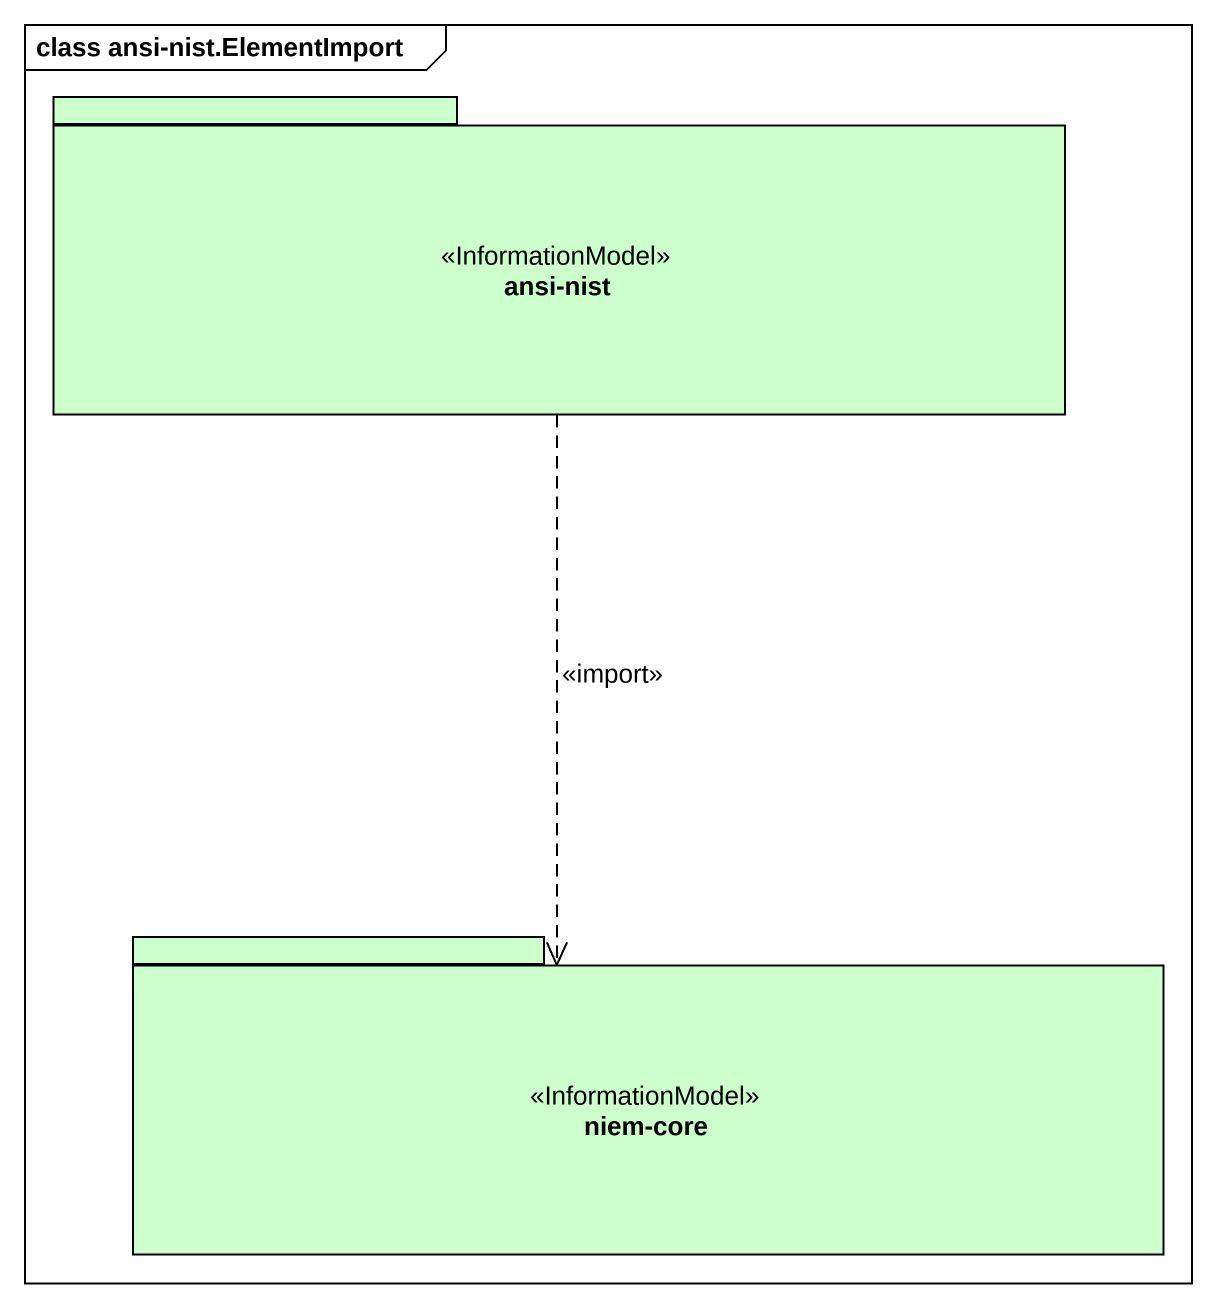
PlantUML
@startuml
mainframe class ansi-nist.ElementImport
package "ansi-nist" as ansi_nist <<InformationModel>> #CCFFCC {
}
package "niem-core" as niem_core <<InformationModel>> #CCFFCC {
}
ansi_nist ..> niem_core : <<import>>
@enduml
